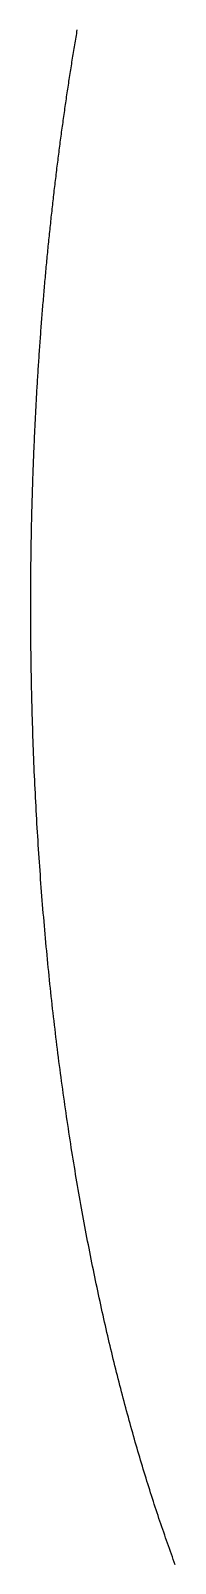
# Model space of a CAD drawing. Extents: x -14 to 314, y -178 to 13.
# Drawn here: x 264.18 to 266.43, y -106.68 to -82.75 of the extents above; entities that cross this region are included whole.
import ezdxf

# ---------------------------------------------------------------- set-up
doc = ezdxf.new("R2010")
doc.units = 0
doc.layers.add('BLACK', color=7, linetype='CONTINUOUS')

msp = doc.modelspace()

# ---------------------------------------------------------------- linework, layer by layer
at = {"layer": 'BLACK', "linetype": 'CONTINUOUS'}
for p, q in [((264.885337, -82.825522), (264.890305, -82.796059)), ((264.890305, -82.796059), (264.895291, -82.766614)), ((264.895291, -82.766614), (264.900289, -82.737216)), ((264.846119, -83.062442), (264.850968, -83.032723)), ((264.850968, -83.032723), (264.855834, -83.00302)), ((264.855834, -83.00302), (264.860712, -82.973364)), ((264.860712, -82.973364), (264.865608, -82.943726)), ((264.865608, -82.943726), (264.870517, -82.914134)), ((264.870517, -82.914134), (264.875443, -82.88456)), ((264.875443, -82.88456), (264.880381, -82.855032)), ((264.880381, -82.855032), (264.885337, -82.825522)), ((264.807869, -83.301392), (264.812595, -83.271421)), ((264.812595, -83.271421), (264.81734, -83.241467)), ((264.81734, -83.241467), (264.822097, -83.211558)), ((264.822097, -83.211558), (264.826872, -83.181666)), ((264.826872, -83.181666), (264.83166, -83.15182)), ((264.83166, -83.15182), (264.836465, -83.121991)), ((264.836465, -83.121991), (264.841283, -83.092208)), ((264.841283, -83.092208), (264.846119, -83.062442)), ((264.770601, -83.542335), (264.775204, -83.512116)), ((264.775204, -83.512116), (264.779825, -83.481915)), ((264.779825, -83.481915), (264.784459, -83.451758)), ((264.784459, -83.451758), (264.789111, -83.421617)), ((264.789111, -83.421617), (264.793776, -83.391522)), ((264.793776, -83.391522), (264.798459, -83.361443)), ((264.798459, -83.361443), (264.803155, -83.331409)), ((264.803155, -83.331409), (264.807869, -83.301392)), ((264.734333, -83.785229), (264.738811, -83.754769)), ((264.738811, -83.754769), (264.743306, -83.724325)), ((264.743306, -83.724325), (264.747815, -83.693925)), ((264.747815, -83.693925), (264.752342, -83.663541)), ((264.752342, -83.663541), (264.756882, -83.633201)), ((264.756882, -83.633201), (264.76144, -83.602877)), ((264.76144, -83.602877), (264.766012, -83.572598)), ((264.766012, -83.572598), (264.770601, -83.542335)), ((264.69908, -84.030033), (264.70343, -83.999337)), ((264.70343, -83.999337), (264.707798, -83.968656)), ((264.707798, -83.968656), (264.712179, -83.938017)), ((264.712179, -83.938017), (264.716579, -83.907395)), ((264.716579, -83.907395), (264.720993, -83.876816)), ((264.720993, -83.876816), (264.725424, -83.846253)), ((264.725424, -83.846253), (264.72987, -83.815733)), ((264.72987, -83.815733), (264.734333, -83.785229)), ((264.669077, -84.245776), (264.673315, -84.214864)), ((264.673315, -84.214864), (264.677568, -84.183993)), ((264.677568, -84.183993), (264.681839, -84.153138)), ((264.681839, -84.153138), (264.686124, -84.122325)), ((264.686124, -84.122325), (264.690427, -84.091528)), ((264.690427, -84.091528), (264.694745, -84.060773)), ((264.694745, -84.060773), (264.69908, -84.030033)), ((264.635767, -84.494042), (264.639874, -84.462904)), ((264.639874, -84.462904), (264.643996, -84.431807)), ((264.643996, -84.431807), (264.648136, -84.400725)), ((264.648136, -84.400725), (264.652291, -84.369684)), ((264.652291, -84.369684), (264.656464, -84.338658)), ((264.656464, -84.338658), (264.660651, -84.307673)), ((264.660651, -84.307673), (264.664857, -84.276704)), ((264.664857, -84.276704), (264.669077, -84.245776)), ((264.603516, -84.744087), (264.60749, -84.71273)), ((264.60749, -84.71273), (264.611479, -84.681412)), ((264.611479, -84.681412), (264.615486, -84.650109)), ((264.615486, -84.650109), (264.619508, -84.618845)), ((264.619508, -84.618845), (264.623549, -84.587597)), ((264.623549, -84.587597), (264.627605, -84.556388)), ((264.627605, -84.556388), (264.631679, -84.525195)), ((264.631679, -84.525195), (264.635767, -84.494042)), ((264.576175, -84.964293), (264.58003, -84.93276)), ((264.58003, -84.93276), (264.583903, -84.901242)), ((264.583903, -84.901242), (264.587791, -84.869762)), ((264.587791, -84.869762), (264.591698, -84.838297)), ((264.591698, -84.838297), (264.59562, -84.806871)), ((264.59562, -84.806871), (264.59956, -84.77546)), ((264.59956, -84.77546), (264.603516, -84.744087)), ((264.545946, -85.217543), (264.549664, -85.185802)), ((264.549664, -85.185802), (264.553401, -85.154075)), ((264.553401, -85.154075), (264.557153, -85.122386)), ((264.557153, -85.122386), (264.560924, -85.09071)), ((264.560924, -85.09071), (264.564711, -85.059073)), ((264.564711, -85.059073), (264.568516, -85.027449)), ((264.568516, -85.027449), (264.572336, -84.995864)), ((264.572336, -84.995864), (264.576175, -84.964293)), ((264.520395, -85.440486), (264.523994, -85.408557)), ((264.523994, -85.408557), (264.527609, -85.376664)), ((264.527609, -85.376664), (264.531242, -85.344785)), ((264.531242, -85.344785), (264.534892, -85.312942)), ((264.534892, -85.312942), (264.53856, -85.281113)), ((264.53856, -85.281113), (264.542244, -85.249321)), ((264.542244, -85.249321), (264.545946, -85.217543)), ((264.492237, -85.696759), (264.495696, -85.664634)), ((264.495696, -85.664634), (264.499171, -85.632545)), ((264.499171, -85.632545), (264.502666, -85.600468)), ((264.502666, -85.600468), (264.506176, -85.568427)), ((264.506176, -85.568427), (264.509706, -85.536399)), ((264.509706, -85.536399), (264.513251, -85.504408)), ((264.513251, -85.504408), (264.516815, -85.472429)), ((264.516815, -85.472429), (264.520395, -85.440486)), ((264.46852, -85.922253), (264.471854, -85.889973)), ((264.471854, -85.889973), (264.475208, -85.857707)), ((264.475208, -85.857707), (264.478578, -85.825474)), ((264.478578, -85.825474), (264.481967, -85.793254)), ((264.481967, -85.793254), (264.485372, -85.761069)), ((264.485372, -85.761069), (264.488796, -85.728897)), ((264.488796, -85.728897), (264.492237, -85.696759)), ((264.442478, -86.181356), (264.44567, -86.148894)), ((264.44567, -86.148894), (264.448881, -86.116444)), ((264.448881, -86.116444), (264.452109, -86.084027)), ((264.452109, -86.084027), (264.455356, -86.051622)), ((264.455356, -86.051622), (264.45862, -86.019251)), ((264.45862, -86.019251), (264.461902, -85.986892)), ((264.461902, -85.986892), (264.465202, -85.954566)), ((264.465202, -85.954566), (264.46852, -85.922253)), ((264.420632, -86.40925), (264.423699, -86.376624)), ((264.423699, -86.376624), (264.426783, -86.34403)), ((264.426783, -86.34403), (264.429887, -86.311447)), ((264.429887, -86.311447), (264.433007, -86.278896)), ((264.433007, -86.278896), (264.436146, -86.246357)), ((264.436146, -86.246357), (264.439303, -86.213851)), ((264.439303, -86.213851), (264.442478, -86.181356)), ((264.399672, -86.638187), (264.402611, -86.605423)), ((264.402611, -86.605423), (264.40557, -86.57267)), ((264.40557, -86.57267), (264.408546, -86.539947)), ((264.408546, -86.539947), (264.41154, -86.507236)), ((264.41154, -86.507236), (264.414552, -86.474556)), ((264.414552, -86.474556), (264.417583, -86.441887)), ((264.417583, -86.441887), (264.420632, -86.40925)), ((264.376813, -86.901073), (264.379606, -86.868147)), ((264.379606, -86.868147), (264.382418, -86.835231)), ((264.382418, -86.835231), (264.385247, -86.802344)), ((264.385247, -86.802344), (264.388096, -86.769468)), ((264.388096, -86.769468), (264.390962, -86.736622)), ((264.390962, -86.736622), (264.393848, -86.703787)), ((264.393848, -86.703787), (264.39675, -86.670981)), ((264.39675, -86.670981), (264.399672, -86.638187)), ((264.357778, -87.13214), (264.360442, -87.099069)), ((264.360442, -87.099069), (264.363124, -87.066026)), ((264.363124, -87.066026), (264.365825, -87.032993)), ((264.365825, -87.032993), (264.368544, -86.999988)), ((264.368544, -86.999988), (264.371282, -86.966994)), ((264.371282, -86.966994), (264.374038, -86.934028)), ((264.374038, -86.934028), (264.376813, -86.901073)), ((264.339652, -87.364122), (264.342185, -87.33093)), ((264.342185, -87.33093), (264.344738, -87.297748)), ((264.344738, -87.297748), (264.347308, -87.264593)), ((264.347308, -87.264593), (264.349898, -87.231447)), ((264.349898, -87.231447), (264.352506, -87.198329)), ((264.352506, -87.198329), (264.355133, -87.165221)), ((264.355133, -87.165221), (264.357778, -87.13214)), ((264.322443, -87.596993), (264.324845, -87.56367)), ((264.324845, -87.56367), (264.327266, -87.530372)), ((264.327266, -87.530372), (264.329706, -87.497083)), ((264.329706, -87.497083), (264.332164, -87.463821)), ((264.332164, -87.463821), (264.334642, -87.430567)), ((264.334642, -87.430567), (264.337137, -87.39734)), ((264.337137, -87.39734), (264.339652, -87.364122)), ((264.306156, -87.830693), (264.308426, -87.797261)), ((264.308426, -87.797261), (264.310715, -87.763838)), ((264.310715, -87.763838), (264.313023, -87.730438)), ((264.313023, -87.730438), (264.31535, -87.697048)), ((264.31535, -87.697048), (264.317695, -87.663682)), ((264.317695, -87.663682), (264.32006, -87.630325)), ((264.32006, -87.630325), (264.322443, -87.596993)), ((264.288681, -88.098753), (264.290799, -88.065195)), ((264.290799, -88.065195), (264.292936, -88.031644)), ((264.292936, -88.031644), (264.295091, -87.998117)), ((264.295091, -87.998117), (264.297267, -87.964598)), ((264.297267, -87.964598), (264.29946, -87.931102)), ((264.29946, -87.931102), (264.301674, -87.897614)), ((264.301674, -87.897614), (264.303905, -87.864149)), ((264.303905, -87.864149), (264.306156, -87.830693)), ((264.274393, -88.334105), (264.276376, -88.300437)), ((264.276376, -88.300437), (264.278379, -88.26679)), ((264.278379, -88.26679), (264.280401, -88.23315)), ((264.280401, -88.23315), (264.282442, -88.199532)), ((264.282442, -88.199532), (264.284503, -88.165922)), ((264.284503, -88.165922), (264.286582, -88.132333)), ((264.286582, -88.132333), (264.288681, -88.098753)), ((264.261046, -88.570147), (264.262894, -88.536388)), ((264.262894, -88.536388), (264.264763, -88.502637)), ((264.264763, -88.502637), (264.26665, -88.468905)), ((264.26665, -88.468905), (264.268557, -88.435181)), ((264.268557, -88.435181), (264.270483, -88.401477)), ((264.270483, -88.401477), (264.272428, -88.367781)), ((264.272428, -88.367781), (264.274393, -88.334105)), ((264.248645, -88.806844), (264.250358, -88.77299)), ((264.250358, -88.77299), (264.252091, -88.739154)), ((264.252091, -88.739154), (264.253843, -88.705324)), ((264.253843, -88.705324), (264.255615, -88.671513)), ((264.255615, -88.671513), (264.257406, -88.637709)), ((264.257406, -88.637709), (264.259216, -88.603925)), ((264.259216, -88.603925), (264.261046, -88.570147)), ((264.237195, -89.044138), (264.238772, -89.010206)), ((264.238772, -89.010206), (264.240369, -88.97628)), ((264.240369, -88.97628), (264.241985, -88.942372)), ((264.241985, -88.942372), (264.243621, -88.908469)), ((264.243621, -88.908469), (264.245276, -88.874584)), ((264.245276, -88.874584), (264.246951, -88.840705)), ((264.246951, -88.840705), (264.248645, -88.806844)), ((264.226701, -89.281993), (264.228142, -89.24798)), ((264.228142, -89.24798), (264.229601, -89.213982)), ((264.229601, -89.213982), (264.231081, -89.179989)), ((264.231081, -89.179989), (264.23258, -89.146013)), ((264.23258, -89.146013), (264.234099, -89.112042)), ((264.234099, -89.112042), (264.235637, -89.078087)), ((264.235637, -89.078087), (264.237195, -89.044138)), ((264.217167, -89.520351), (264.21847, -89.486273)), ((264.21847, -89.486273), (264.219793, -89.452199)), ((264.219793, -89.452199), (264.221135, -89.41814)), ((264.221135, -89.41814), (264.222497, -89.384086)), ((264.222497, -89.384086), (264.223879, -89.350047)), ((264.223879, -89.350047), (264.22528, -89.316013)), ((264.22528, -89.316013), (264.226701, -89.281993)), ((264.208596, -89.759172), (264.209762, -89.725027)), ((264.209762, -89.725027), (264.210946, -89.690894)), ((264.210946, -89.690894), (264.212151, -89.656766)), ((264.212151, -89.656766), (264.213376, -89.622651)), ((264.213376, -89.622651), (264.21462, -89.588541)), ((264.21462, -89.588541), (264.215883, -89.554443)), ((264.215883, -89.554443), (264.217167, -89.520351)), ((264.200992, -89.9984), (264.202019, -89.964203)), ((264.202019, -89.964203), (264.203066, -89.93001)), ((264.203066, -89.93001), (264.204133, -89.895828)), ((264.204133, -89.895828), (264.205219, -89.86165)), ((264.205219, -89.86165), (264.206325, -89.827484)), ((264.206325, -89.827484), (264.207451, -89.793322)), ((264.207451, -89.793322), (264.208596, -89.759172)), ((264.194359, -90.237993), (264.195247, -90.203744)), ((264.195247, -90.203744), (264.196155, -90.169504)), ((264.196155, -90.169504), (264.197083, -90.135268)), ((264.197083, -90.135268), (264.19803, -90.101042)), ((264.19803, -90.101042), (264.198998, -90.06682)), ((264.198998, -90.06682), (264.199985, -90.032608)), ((264.199985, -90.032608), (264.200992, -89.9984)), ((264.188697, -90.477894), (264.189446, -90.443607)), ((264.189446, -90.443607), (264.190215, -90.409322)), ((264.190215, -90.409322), (264.191004, -90.375045)), ((264.191004, -90.375045), (264.191813, -90.340772)), ((264.191813, -90.340772), (264.192642, -90.306507)), ((264.192642, -90.306507), (264.19349, -90.272245)), ((264.19349, -90.272245), (264.194359, -90.237993)), ((264.18401, -90.718061), (264.18462, -90.683736)), ((264.18462, -90.683736), (264.18525, -90.649418)), ((264.18525, -90.649418), (264.185899, -90.615103)), ((264.185899, -90.615103), (264.186569, -90.580794)), ((264.186569, -90.580794), (264.187258, -90.546488)), ((264.187258, -90.546488), (264.187968, -90.51219)), ((264.187968, -90.51219), (264.188697, -90.477894)), ((264.1803, -90.958437), (264.18077, -90.924087)), ((264.18077, -90.924087), (264.18126, -90.889739)), ((264.18126, -90.889739), (264.181771, -90.855396)), ((264.181771, -90.855396), (264.182301, -90.821055)), ((264.182301, -90.821055), (264.182851, -90.78672)), ((264.182851, -90.78672), (264.18342, -90.752387)), ((264.18342, -90.752387), (264.18401, -90.718061)), ((264.177568, -91.198977), (264.177898, -91.164606)), ((264.177898, -91.164606), (264.178249, -91.130238)), ((264.178249, -91.130238), (264.178619, -91.095872)), ((264.178619, -91.095872), (264.179009, -91.061509)), ((264.179009, -91.061509), (264.17942, -91.027148)), ((264.17942, -91.027148), (264.17985, -90.992792)), ((264.17985, -90.992792), (264.1803, -90.958437)), ((264.175815, -91.439628), (264.176005, -91.405245)), ((264.176005, -91.405245), (264.176216, -91.370862)), ((264.176216, -91.370862), (264.176446, -91.336482)), ((264.176446, -91.336482), (264.176696, -91.302102)), ((264.176696, -91.302102), (264.176967, -91.267726)), ((264.176967, -91.267726), (264.177257, -91.23335)), ((264.177257, -91.23335), (264.177568, -91.198977)), ((264.175041, -91.680341), (264.175092, -91.645952)), ((264.175092, -91.645952), (264.175162, -91.611563)), ((264.175162, -91.611563), (264.175253, -91.577174)), ((264.175253, -91.577174), (264.175363, -91.542787)), ((264.175363, -91.542787), (264.175494, -91.508399)), ((264.175494, -91.508399), (264.175644, -91.474014)), ((264.175644, -91.474014), (264.175815, -91.439628)), ((264.175009, -91.783511), (264.175011, -91.714731)), ((264.175088, -91.852289), (264.175009, -91.783511)), ((264.175011, -91.714731), (264.175041, -91.680341)), ((264.175247, -91.921066), (264.175088, -91.852289)), ((264.175486, -91.989839), (264.175247, -91.921066)), ((264.175805, -92.058608), (264.175486, -91.989839)), ((264.176204, -92.127371), (264.175805, -92.058608)), ((264.176683, -92.196128), (264.176204, -92.127371)), ((264.177242, -92.264877), (264.176683, -92.196128)), ((264.177881, -92.333617), (264.177242, -92.264877)), ((264.178599, -92.402346), (264.177881, -92.333617)), ((264.179398, -92.471064), (264.178599, -92.402346)), ((264.180276, -92.539769), (264.179398, -92.471064)), ((264.181234, -92.608461), (264.180276, -92.539769)), ((264.182272, -92.677138), (264.181234, -92.608461)), ((264.18339, -92.745798), (264.182272, -92.677138)), ((264.184587, -92.814442), (264.18339, -92.745798)), ((264.185864, -92.883067), (264.184587, -92.814442)), ((264.187221, -92.951672), (264.185864, -92.883067)), ((264.188657, -93.020256), (264.187221, -92.951672)), ((264.190173, -93.088819), (264.188657, -93.020256)), ((264.191768, -93.157358), (264.190173, -93.088819)), ((264.193443, -93.225874), (264.191768, -93.157358)), ((264.195197, -93.294363), (264.193443, -93.225874)), ((264.197031, -93.362827), (264.195197, -93.294363)), ((264.198943, -93.431262), (264.197031, -93.362827)), ((264.200935, -93.499669), (264.198943, -93.431262)), ((264.203006, -93.568046), (264.200935, -93.499669)), ((264.205156, -93.636391), (264.203006, -93.568046)), ((264.207385, -93.704705), (264.205156, -93.636391)), ((264.209693, -93.772984), (264.207385, -93.704705)), ((264.21208, -93.84123), (264.209693, -93.772984)), ((264.214545, -93.909439), (264.21208, -93.84123)), ((264.21709, -93.977612), (264.214545, -93.909439)), ((264.219712, -94.045746), (264.21709, -93.977612)), ((264.222414, -94.113842), (264.219712, -94.045746)), ((264.225194, -94.181897), (264.222414, -94.113842)), ((264.228052, -94.249911), (264.225194, -94.181897)), ((264.230988, -94.317883), (264.228052, -94.249911)), ((264.234002, -94.385811), (264.230988, -94.317883)), ((264.237095, -94.453694), (264.234002, -94.385811)), ((264.240265, -94.521531), (264.237095, -94.453694)), ((264.243514, -94.589322), (264.240265, -94.521531)), ((264.24684, -94.657064), (264.243514, -94.589322)), ((264.250243, -94.724758), (264.24684, -94.657064)), ((264.253725, -94.792401), (264.250243, -94.724758)), ((264.257283, -94.859993), (264.253725, -94.792401)), ((264.260919, -94.927532), (264.257283, -94.859993)), ((264.264632, -94.995018), (264.260919, -94.927532)), ((264.268422, -95.062449), (264.264632, -94.995018)), ((264.272289, -95.129825), (264.268422, -95.062449)), ((264.276233, -95.197144), (264.272289, -95.129825)), ((264.280254, -95.264405), (264.276233, -95.197144)), ((264.284351, -95.331608), (264.280254, -95.264405)), ((264.288524, -95.39875), (264.284351, -95.331608)), ((264.292774, -95.465831), (264.288524, -95.39875)), ((264.2971, -95.532851), (264.292774, -95.465831)), ((264.301502, -95.599807), (264.2971, -95.532851)), ((264.30598, -95.666699), (264.301502, -95.599807)), ((264.310534, -95.733526), (264.30598, -95.666699)), ((264.315163, -95.800287), (264.310534, -95.733526)), ((264.319868, -95.866981), (264.315163, -95.800287)), ((264.324648, -95.933606), (264.319868, -95.866981)), ((264.329503, -96.000162), (264.324648, -95.933606)), ((264.334433, -96.066648), (264.329503, -96.000162)), ((264.339438, -96.133063), (264.334433, -96.066648)), ((264.344518, -96.199405), (264.339438, -96.133063)), ((264.349672, -96.265674), (264.344518, -96.199405)), ((264.354901, -96.331869), (264.349672, -96.265674)), ((264.360204, -96.397988), (264.354901, -96.331869)), ((264.365581, -96.464031), (264.360204, -96.397988)), ((264.371032, -96.529997), (264.365581, -96.464031)), ((264.376556, -96.595884), (264.371032, -96.529997)), ((264.382154, -96.661693), (264.376556, -96.595884)), ((264.387826, -96.727421), (264.382154, -96.661693)), ((264.39357, -96.793068), (264.387826, -96.727421)), ((264.399388, -96.858633), (264.39357, -96.793068)), ((264.405278, -96.924115), (264.399388, -96.858633)), ((264.411242, -96.989512), (264.405278, -96.924115)), ((264.417277, -97.054825), (264.411242, -96.989512)), ((264.423385, -97.120053), (264.417277, -97.054825)), ((264.429566, -97.185193), (264.423385, -97.120053)), ((264.435818, -97.250246), (264.429566, -97.185193)), ((264.442141, -97.31521), (264.435818, -97.250246)), ((264.448537, -97.380084), (264.442141, -97.31521)), ((264.455004, -97.444868), (264.448537, -97.380084)), ((264.461541, -97.509561), (264.455004, -97.444868)), ((264.46815, -97.574161), (264.461541, -97.509561)), ((264.47483, -97.638669), (264.46815, -97.574161)), ((264.48158, -97.703082), (264.47483, -97.638669)), ((264.488401, -97.767401), (264.48158, -97.703082)), ((264.495292, -97.831624), (264.488401, -97.767401)), ((264.502253, -97.89575), (264.495292, -97.831624)), ((264.509283, -97.959779), (264.502253, -97.89575)), ((264.516384, -98.023709), (264.509283, -97.959779)), ((264.523553, -98.087541), (264.516384, -98.023709)), ((264.530792, -98.151272), (264.523553, -98.087541)), ((264.538099, -98.214903), (264.530792, -98.151272)), ((264.545476, -98.278432), (264.538099, -98.214903)), ((264.552921, -98.341858), (264.545476, -98.278432)), ((264.560434, -98.405182), (264.552921, -98.341858)), ((264.568015, -98.468401), (264.560434, -98.405182)), ((264.575665, -98.531515), (264.568015, -98.468401)), ((264.583381, -98.594524), (264.575665, -98.531515)), ((264.591166, -98.657426), (264.583381, -98.594524)), ((264.599017, -98.720221), (264.591166, -98.657426)), ((264.606936, -98.782908), (264.599017, -98.720221)), ((264.614921, -98.845486), (264.606936, -98.782908)), ((264.622973, -98.907955), (264.614921, -98.845486)), ((264.631091, -98.970313), (264.622973, -98.907955)), ((264.639275, -99.032561), (264.631091, -98.970313)), ((264.647525, -99.094696), (264.639275, -99.032561)), ((264.655841, -99.15672), (264.647525, -99.094696)), ((264.664222, -99.218629), (264.655841, -99.15672)), ((264.672668, -99.280425), (264.664222, -99.218629)), ((264.681179, -99.342107), (264.672668, -99.280425)), ((264.689755, -99.403673), (264.681179, -99.342107)), ((264.698396, -99.465122), (264.689755, -99.403673)), ((264.7071, -99.526455), (264.698396, -99.465122)), ((264.715869, -99.587671), (264.7071, -99.526455)), ((264.724701, -99.648769), (264.715869, -99.587671)), ((264.733597, -99.709747), (264.724701, -99.648769)), ((264.742556, -99.770606), (264.733597, -99.709747)), ((264.751578, -99.831345), (264.742556, -99.770606)), ((264.760663, -99.891964), (264.751578, -99.831345)), ((264.769811, -99.95246), (264.760663, -99.891964)), ((264.77902, -100.012835), (264.769811, -99.95246)), ((264.788292, -100.073087), (264.77902, -100.012835)), ((264.797626, -100.133216), (264.788292, -100.073087)), ((264.807021, -100.19322), (264.797626, -100.133216)), ((264.816478, -100.2531), (264.807021, -100.19322)), ((264.825995, -100.312855), (264.816478, -100.2531)), ((264.835574, -100.372484), (264.825995, -100.312855)), ((264.845213, -100.431987), (264.835574, -100.372484)), ((264.854912, -100.491363), (264.845213, -100.431987)), ((264.864671, -100.550611), (264.854912, -100.491363)), ((264.87449, -100.609731), (264.864671, -100.550611)), ((264.884369, -100.668723), (264.87449, -100.609731)), ((264.894307, -100.727585), (264.884369, -100.668723)), ((264.904304, -100.786317), (264.894307, -100.727585)), ((264.91436, -100.844919), (264.904304, -100.786317)), ((264.924475, -100.90339), (264.91436, -100.844919)), ((264.934647, -100.96173), (264.924475, -100.90339)), ((264.944878, -101.019938), (264.934647, -100.96173)), ((264.955167, -101.078013), (264.944878, -101.019938)), ((264.965513, -101.135955), (264.955167, -101.078013)), ((264.975916, -101.193764), (264.965513, -101.135955)), ((264.986377, -101.251439), (264.975916, -101.193764)), ((264.996894, -101.30898), (264.986377, -101.251439)), ((265.007467, -101.366385), (264.996894, -101.30898)), ((265.018097, -101.423655), (265.007467, -101.366385)), ((265.028783, -101.480789), (265.018097, -101.423655)), ((265.039524, -101.537787), (265.028783, -101.480789)), ((265.050321, -101.594648), (265.039524, -101.537787)), ((265.061173, -101.651371), (265.050321, -101.594648)), ((265.07208, -101.707957), (265.061173, -101.651371)), ((265.083042, -101.764405), (265.07208, -101.707957)), ((265.094058, -101.820714), (265.083042, -101.764405)), ((265.105128, -101.876884), (265.094058, -101.820714)), ((265.116252, -101.932914), (265.105128, -101.876884)), ((265.12743, -101.988805), (265.116252, -101.932914)), ((265.138661, -102.044556), (265.12743, -101.988805)), ((265.149945, -102.100165), (265.138661, -102.044556)), ((265.161282, -102.155634), (265.149945, -102.100165)), ((265.172672, -102.210961), (265.161282, -102.155634)), ((265.184114, -102.266147), (265.172672, -102.210961)), ((265.195608, -102.32119), (265.184114, -102.266147)), ((265.207153, -102.376091), (265.195608, -102.32119)), ((265.21875, -102.430848), (265.207153, -102.376091)), ((265.230399, -102.485463), (265.21875, -102.430848)), ((265.242098, -102.539933), (265.230399, -102.485463)), ((265.253848, -102.59426), (265.242098, -102.539933)), ((265.265648, -102.648442), (265.253848, -102.59426)), ((265.277499, -102.70248), (265.265648, -102.648442)), ((265.2894, -102.756373), (265.277499, -102.70248)), ((265.30135, -102.810121), (265.2894, -102.756373)), ((265.313349, -102.863722), (265.30135, -102.810121)), ((265.325398, -102.917178), (265.313349, -102.863722)), ((265.337496, -102.970488), (265.325398, -102.917178)), ((265.349642, -103.023651), (265.337496, -102.970488)), ((265.361836, -103.076668), (265.349642, -103.023651)), ((265.374079, -103.129537), (265.361836, -103.076668)), ((265.386369, -103.182259), (265.374079, -103.129537)), ((265.398707, -103.234834), (265.386369, -103.182259)), ((265.411092, -103.28726), (265.398707, -103.234834)), ((265.423524, -103.339539), (265.411092, -103.28726)), ((265.436003, -103.391669), (265.423524, -103.339539)), ((265.448529, -103.44365), (265.436003, -103.391669)), ((265.4611, -103.495483), (265.448529, -103.44365)), ((265.473718, -103.547166), (265.4611, -103.495483)), ((265.486381, -103.5987), (265.473718, -103.547166)), ((265.49909, -103.650084), (265.486381, -103.5987)), ((265.511843, -103.701319), (265.49909, -103.650084)), ((265.524642, -103.752404), (265.511843, -103.701319)), ((265.537485, -103.803339), (265.524642, -103.752404)), ((265.550373, -103.854123), (265.537485, -103.803339)), ((265.563305, -103.904756), (265.550373, -103.854123)), ((265.576281, -103.955239), (265.563305, -103.904756)), ((265.5893, -104.005571), (265.576281, -103.955239)), ((265.602362, -104.055752), (265.5893, -104.005571)), ((265.615468, -104.105781), (265.602362, -104.055752)), ((265.628616, -104.155659), (265.615468, -104.105781)), ((265.641807, -104.205386), (265.628616, -104.155659)), ((265.655041, -104.25496), (265.641807, -104.205386)), ((265.668316, -104.304383), (265.655041, -104.25496)), ((265.681633, -104.353653), (265.668316, -104.304383)), ((265.694992, -104.402772), (265.681633, -104.353653)), ((265.708392, -104.451738), (265.694992, -104.402772)), ((265.721832, -104.500552), (265.708392, -104.451738)), ((265.735314, -104.549213), (265.721832, -104.500552)), ((265.748836, -104.597721), (265.735314, -104.549213)), ((265.762398, -104.646076), (265.748836, -104.597721)), ((265.776001, -104.694279), (265.762398, -104.646076)), ((265.789643, -104.742328), (265.776001, -104.694279)), ((265.803324, -104.790225), (265.789643, -104.742328)), ((265.817045, -104.837968), (265.803324, -104.790225)), ((265.830804, -104.885558), (265.817045, -104.837968)), ((265.844603, -104.932994), (265.830804, -104.885558)), ((265.858439, -104.980277), (265.844603, -104.932994)), ((265.872314, -105.027407), (265.858439, -104.980277)), ((265.886227, -105.074383), (265.872314, -105.027407)), ((265.900178, -105.121205), (265.886227, -105.074383)), ((265.914166, -105.167873), (265.900178, -105.121205)), ((265.928191, -105.214388), (265.914166, -105.167873)), ((265.942253, -105.260749), (265.928191, -105.214388)), ((265.956352, -105.306956), (265.942253, -105.260749)), ((265.970487, -105.353009), (265.956352, -105.306956)), ((265.984659, -105.398908), (265.970487, -105.353009)), ((265.998866, -105.444653), (265.984659, -105.398908)), ((266.01311, -105.490245), (265.998866, -105.444653)), ((266.027388, -105.535682), (266.01311, -105.490245)), ((266.041702, -105.580965), (266.027388, -105.535682)), ((266.056051, -105.626094), (266.041702, -105.580965)), ((266.070434, -105.671069), (266.056051, -105.626094)), ((266.084853, -105.71589), (266.070434, -105.671069)), ((266.099305, -105.760557), (266.084853, -105.71589)), ((266.113791, -105.80507), (266.099305, -105.760557)), ((266.128311, -105.849429), (266.113791, -105.80507)), ((266.142865, -105.893634), (266.128311, -105.849429)), ((266.157452, -105.937685), (266.142865, -105.893634)), ((266.172072, -105.981582), (266.157452, -105.937685)), ((266.186724, -106.025325), (266.172072, -105.981582)), ((266.20141, -106.068914), (266.186724, -106.025325)), ((266.216127, -106.11235), (266.20141, -106.068914)), ((266.230877, -106.155631), (266.216127, -106.11235)), ((266.245658, -106.198759), (266.230877, -106.155631)), ((266.260472, -106.241733), (266.245658, -106.198759)), ((266.275316, -106.284553), (266.260472, -106.241733)), ((266.290192, -106.327219), (266.275316, -106.284553)), ((266.305099, -106.369732), (266.290192, -106.327219)), ((266.320036, -106.412092), (266.305099, -106.369732)), ((266.335004, -106.454298), (266.320036, -106.412092)), ((266.350002, -106.496351), (266.335004, -106.454298)), ((266.36503, -106.53825), (266.350002, -106.496351)), ((266.380088, -106.579996), (266.36503, -106.53825)), ((266.395176, -106.621589), (266.380088, -106.579996)), ((266.410292, -106.663029), (266.395176, -106.621589)), ((266.425438, -106.704316), (266.410292, -106.663029))]:
    msp.add_line(p, q, dxfattribs=at)

doc.saveas('drawing.dxf')
